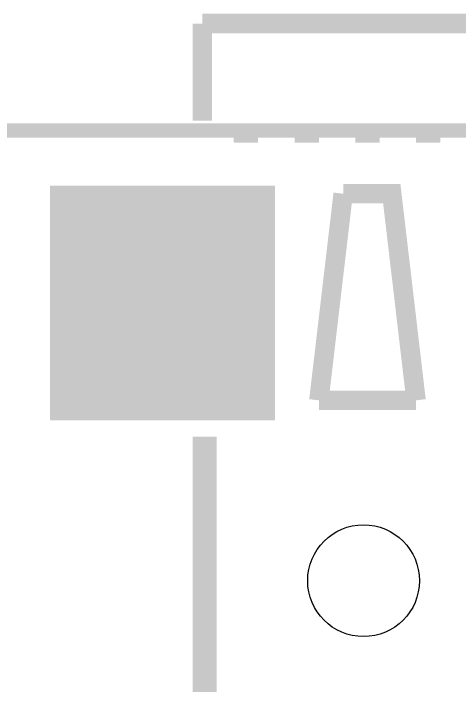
# Model space of a CAD drawing. Extents: x -1.4 to 24.2, y -3.9 to 40.3.
# Drawn here: x 5.57 to 10.23, y 33.12 to 40.34 of the extents above; entities that cross this region are included whole.
import ezdxf

# ---------------------------------------------------------------- set-up
doc = ezdxf.new("R2010")
doc.units = 0
doc.layers.get('0').update_dxf_attribs({"linetype": 'CONTINUOUS'})
for name, color, linetype in [('USBI2CCLICK_V102A_GKO', 5, 'CONTINUOUS'), ('USBI2CCLICK_V102A_GTO', 14, 'CONTINUOUS'), ('USBI2CCLICK_V102A_GTS', 12, 'CONTINUOUS')]:
    doc.layers.add(name, color=color, linetype=linetype)

# ---------------------------------------------------------------- blocks, each defined once
blk = doc.blocks.new('RECTANGLE_87')
blk.add_solid([(1.17602, 1.22555), (1.17602, -1.22555), (-1.17602, 1.22555), (-1.17602, -1.22555)])
blk = doc.blocks.new('ROUND_67')
blk.add_circle((0, 0), 0.5842)

msp = doc.modelspace()

# ---------------------------------------------------------------- linework, layer by layer
at = {"layer": 'USBI2CCLICK_V102A_GKO', "const_width": 0.1524}
msp.add_lwpolyline([(-1.27, 39.116), (24.13, 39.116)], dxfattribs=at)
at = {"layer": 'USBI2CCLICK_V102A_GTO'}
for points, const_width in [([(7.5438, 40.2336), (15.3162, 40.2336)], 0.2032), ([(7.5438, 39.2176), (7.5438, 40.2336)], 0.2032), ([(7.874, 39.0906), (8.128, 39.0906)], 0.2032), ([(8.509, 39.0906), (8.763, 39.0906)], 0.2032), ([(9.144, 39.0906), (9.398, 39.0906)], 0.2032), ([(9.779, 39.0906), (10.033, 39.0906)], 0.2032), ([(8.763, 36.2966), (9.017, 38.4556)], 0.2032), ([(9.017, 38.4556), (9.525, 38.4556), (9.779, 36.2966)], 0.2032), ([(8.763, 36.2966), (9.779, 36.2966)], 0.2032), ([(7.5692, 33.2486), (7.5692, 35.9156)], 0.254)]:
    msp.add_lwpolyline(points, dxfattribs=dict(at, const_width=const_width))

# ---------------------------------------------------------------- block references
at = {"layer": 'USBI2CCLICK_V102A_GTS'}
for name, p in [('RECTANGLE_87', (7.12978, 37.3126)), ('ROUND_67', (9.23036, 34.41192))]:
    msp.add_blockref(name, p, dxfattribs=at)

doc.saveas('drawing.dxf')
